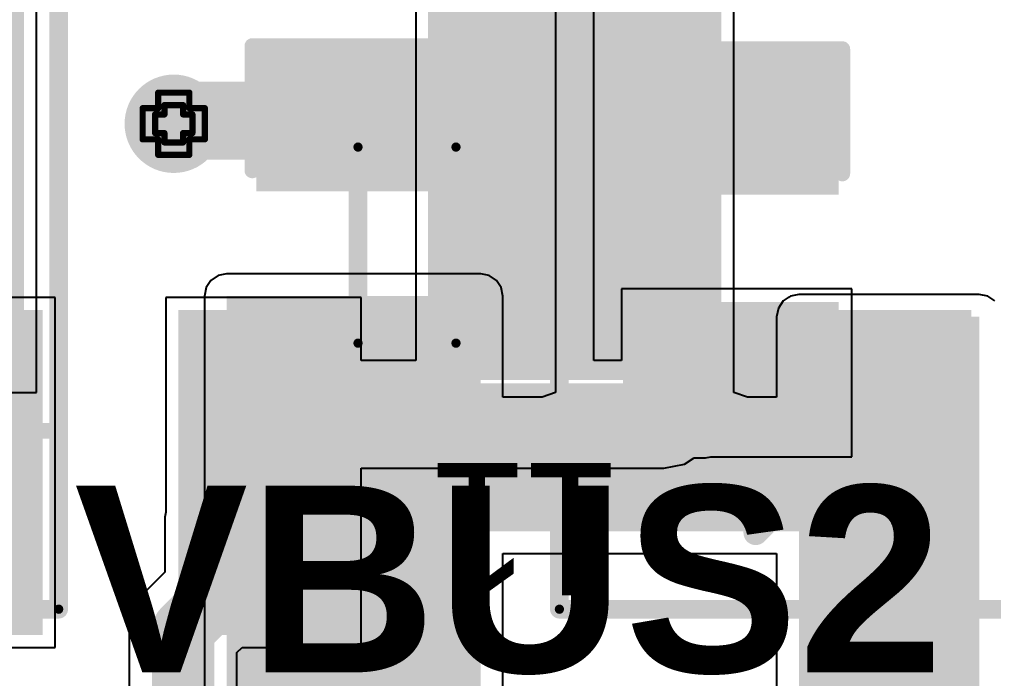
# Model space of a CAD drawing. Header units: inches. Extents: x -0.1 to 17.9, y -0.8 to 4.8.
# Drawn here: x 2.0754 to 2.3886, y 3.7107 to 3.9225 of the extents above; entities that cross this region are included whole.
import ezdxf

# ---------------------------------------------------------------- set-up
doc = ezdxf.new("R2010")
doc.units = ezdxf.units.IN
doc.header["$MEASUREMENT"] = 0
for name, color, linetype in [('Bottom Layer 1', 5, 'Continuous'), ('Bottom Overlay', 54, 'Continuous'), ('Bottom Paste', 16, 'Continuous'), ('Bottom Solder', 6, 'Continuous'), ('Drill Drawing', 1, 'Continuous'), ('GND+Signal', 16, 'Continuous'), ('Pad Holes', 156, 'Continuous'), ('PWR+Signal', 76, 'Continuous'), ('Top 3D Body', 56, 'Continuous'), ('Top Layer 1', 1, 'Continuous'), ('Top Overlay', 2, 'Continuous'), ('Top Paste', 8, 'Continuous'), ('Top Solder', 216, 'Continuous'), ('Via Holes', 16, 'Continuous')]:
    doc.layers.add(name, color=color, linetype=linetype)
doc.styles.add('Arial', font='', dxfattribs={"height": 0.2})
doc.styles.add('Arial_Bold', font='', dxfattribs={"height": 0.2})
doc.styles.get('Arial').set_extended_font_data('Arial')
doc.styles.get('Arial_Bold').set_extended_font_data('Arial', bold=True)

# ---------------------------------------------------------------- blocks, each defined once
blk = doc.blocks.new('1054301305_B_187')
at = {"layer": 'Bottom Layer 1'}
for points in [[(0.26457, 0.25847), (0.30787, 0.25847), (0.30787, -0.06437), (0.26457, -0.06437)], [(0.08583, -0.04784), (0.13465, -0.04784), (0.13465, -0.14626), (0.08583, -0.14626)], [(0.18425, -0.04784), (0.23307, -0.04784), (0.23307, -0.14626), (0.18425, -0.14626)]]:
    blk.add_hatch(color=5, dxfattribs=at).paths.add_polyline_path(points)
at = {"layer": 'Bottom Paste'}
for points in [[(0.26457, 0.25847), (0.30787, 0.25847), (0.30787, -0.06437), (0.26457, -0.06437)], [(0.08583, -0.04784), (0.13465, -0.04784), (0.13465, -0.14626), (0.08583, -0.14626)], [(0.18425, -0.04784), (0.23307, -0.04784), (0.23307, -0.14626), (0.18425, -0.14626)]]:
    blk.add_hatch(color=16, dxfattribs=at).paths.add_polyline_path(points)
at = {"layer": 'Bottom Solder'}
for points in [[(0.26157, 0.26147), (0.31087, 0.26147), (0.31087, -0.06737), (0.26157, -0.06737)], [(0.08283, -0.04484), (0.13765, -0.04484), (0.13765, -0.14926), (0.08283, -0.14926)], [(0.18125, -0.04484), (0.23607, -0.04484), (0.23607, -0.14926), (0.18125, -0.14926)]]:
    blk.add_hatch(color=6, dxfattribs=at).paths.add_polyline_path(points)
at = {"layer": 'Bottom Overlay'}
for points in [[(0.24803, -0.08366, 0.005, 0.005, 0), (0.31968, -0.08366, 0.005, 0.005, 0)], [(0.24553, -0.11145, 0.00787, 0.00787, 0), (0.25053, -0.10645, 0.00787, 0.00787, 0)], [(0.25053, -0.11645, 0.00787, 0.00787, 0), (0.25053, -0.10645, 0.00787, 0.00787, 0)], [(0.24553, -0.11145, 0.00787, 0.00787, 0), (0.25053, -0.11645, 0.00787, 0.00787, 0)]]:
    blk.add_lwpolyline(points, format="xyseb", dxfattribs=at)
for points in [[(0.24678, -0.08366, 0.0025, 0.0025, 1), (0.24928, -0.08366, 0.0025, 0.0025, 1)], [(0.31843, -0.08366, 0.0025, 0.0025, 1), (0.32093, -0.08366, 0.0025, 0.0025, 1)], [(0.24856, -0.10645, 0.00394, 0.00394, 1), (0.2525, -0.10645, 0.00394, 0.00394, 1)], [(0.24856, -0.10645, 0.00394, 0.00394, 1), (0.2525, -0.10645, 0.00394, 0.00394, 1)], [(0.24356, -0.11145, 0.00394, 0.00394, 1), (0.2475, -0.11145, 0.00394, 0.00394, 1)], [(0.24356, -0.11145, 0.00394, 0.00394, 1), (0.2475, -0.11145, 0.00394, 0.00394, 1)], [(0.24856, -0.11645, 0.00394, 0.00394, 1), (0.2525, -0.11645, 0.00394, 0.00394, 1)], [(0.24856, -0.11645, 0.00394, 0.00394, 1), (0.2525, -0.11645, 0.00394, 0.00394, 1)]]:
    blk.add_lwpolyline(points, format="xyseb", close=True, dxfattribs=at)
blk = doc.blocks.new('1054301305_190')
at = {"layer": 'Top Solder'}
blk.add_hatch(color=216, dxfattribs=at).paths.add_polyline_path([(-0.31087, 0.06737), (-0.26157, 0.06737), (-0.26157, -0.26147), (-0.31087, -0.26147)])
at = {"layer": 'Top Overlay'}
blk.add_lwpolyline([(-0.22441, 0.08366, 0.005, 0.005, 0), (-0.31968, 0.08366, 0.005, 0.005, 0)], format="xyseb", dxfattribs=at)
blk.add_lwpolyline([(-0.32093, 0.08366, 0.0025, 0.0025, 1), (-0.31843, 0.08366, 0.0025, 0.0025, 1)], format="xyseb", close=True, dxfattribs=at)
blk = doc.blocks.new('1054301305_198')
at = {"layer": 'Top Layer 1'}
for points in [[(0.18425, 0.14626), (0.23307, 0.14626), (0.23307, 0.04784), (0.18425, 0.04784)], [(0.26457, 0.06437), (0.30787, 0.06437), (0.30787, -0.25847), (0.26457, -0.25847)]]:
    blk.add_hatch(color=1, dxfattribs=at).paths.add_polyline_path(points)
at = {"layer": 'Top Paste'}
for points in [[(0.18425, 0.14626), (0.23307, 0.14626), (0.23307, 0.04784), (0.18425, 0.04784)], [(0.26457, 0.06437), (0.30787, 0.06437), (0.30787, -0.25847), (0.26457, -0.25847)]]:
    blk.add_hatch(color=8, dxfattribs=at).paths.add_polyline_path(points)
at = {"layer": 'Top Solder'}
for points in [[(0.18125, 0.14926), (0.23607, 0.14926), (0.23607, 0.04484), (0.18125, 0.04484)], [(0.26157, 0.06737), (0.31087, 0.06737), (0.31087, -0.26147), (0.26157, -0.26147)]]:
    blk.add_hatch(color=216, dxfattribs=at).paths.add_polyline_path(points)
at = {"layer": 'Top Overlay'}
for points in [[(0.25053, 0.11645, 0.00787, 0.00787, 0), (0.24553, 0.11145, 0.00787, 0.00787, 0)], [(0.25053, 0.11645, 0.00787, 0.00787, 0), (0.25053, 0.10645, 0.00787, 0.00787, 0)], [(0.25053, 0.10645, 0.00787, 0.00787, 0), (0.24553, 0.11145, 0.00787, 0.00787, 0)], [(0.31968, 0.08366, 0.005, 0.005, 0), (0.24803, 0.08366, 0.005, 0.005, 0)]]:
    blk.add_lwpolyline(points, format="xyseb", dxfattribs=at)
for points in [[(0.24856, 0.11645, 0.00394, 0.00394, 1), (0.2525, 0.11645, 0.00394, 0.00394, 1)], [(0.24856, 0.11645, 0.00394, 0.00394, 1), (0.2525, 0.11645, 0.00394, 0.00394, 1)], [(0.24356, 0.11145, 0.00394, 0.00394, 1), (0.2475, 0.11145, 0.00394, 0.00394, 1)], [(0.24356, 0.11145, 0.00394, 0.00394, 1), (0.2475, 0.11145, 0.00394, 0.00394, 1)], [(0.24856, 0.10645, 0.00394, 0.00394, 1), (0.2525, 0.10645, 0.00394, 0.00394, 1)], [(0.24856, 0.10645, 0.00394, 0.00394, 1), (0.2525, 0.10645, 0.00394, 0.00394, 1)], [(0.24678, 0.08366, 0.0025, 0.0025, 1), (0.24928, 0.08366, 0.0025, 0.0025, 1)], [(0.31843, 0.08366, 0.0025, 0.0025, 1), (0.32093, 0.08366, 0.0025, 0.0025, 1)]]:
    blk.add_lwpolyline(points, format="xyseb", close=True, dxfattribs=at)
blk = doc.blocks.new('C___0805_B_220')
at = {"layer": 'Bottom Layer 1'}
for points in [[(-0.06, 0.03), (-0.02, 0.03), (-0.02, -0.03), (-0.06, -0.03)], [(0.02, 0.03), (0.06, 0.03), (0.06, -0.03), (0.02, -0.03)]]:
    blk.add_hatch(color=5, dxfattribs=at).paths.add_polyline_path(points)
at = {"layer": 'Bottom Paste'}
for points in [[(-0.06, 0.03), (-0.02, 0.03), (-0.02, -0.03), (-0.06, -0.03)], [(0.02, 0.03), (0.06, 0.03), (0.06, -0.03), (0.02, -0.03)]]:
    blk.add_hatch(color=16, dxfattribs=at).paths.add_polyline_path(points)
at = {"layer": 'Bottom Solder'}
for points in [[(-0.06276, 0.03276), (-0.01724, 0.03276), (-0.01724, -0.03275), (-0.06276, -0.03275)], [(0.01724, 0.03276), (0.06276, 0.03276), (0.06276, -0.03275), (0.01724, -0.03275)]]:
    blk.add_hatch(color=6, dxfattribs=at).paths.add_polyline_path(points)
at = {"layer": 'Bottom Overlay'}
for points in [[(-0.024, 0.034, 0.005, 0.005, 0), (-0.064, 0.034, 0.005, 0.005, 0)], [(-0.064, -0.034, 0.005, 0.005, 0), (-0.064, 0.034, 0.005, 0.005, 0)], [(0.064, 0.034, 0.005, 0.005, 0), (0.024, 0.034, 0.005, 0.005, 0)], [(0.064, -0.034, 0.005, 0.005, 0), (0.064, 0.034, 0.005, 0.005, 0)], [(-0.024, -0.034, 0.005, 0.005, 0), (-0.064, -0.034, 0.005, 0.005, 0)], [(0.064, -0.034, 0.005, 0.005, 0), (0.024, -0.034, 0.005, 0.005, 0)]]:
    blk.add_lwpolyline(points, format="xyseb", dxfattribs=at)
for points in [[(-0.06525, 0.034, 0.0025, 0.0025, 1), (-0.06275, 0.034, 0.0025, 0.0025, 1)], [(-0.06525, 0.034, 0.0025, 0.0025, 1), (-0.06275, 0.034, 0.0025, 0.0025, 1)], [(-0.02525, 0.034, 0.0025, 0.0025, 1), (-0.02275, 0.034, 0.0025, 0.0025, 1)], [(0.02275, 0.034, 0.0025, 0.0025, 1), (0.02525, 0.034, 0.0025, 0.0025, 1)], [(0.06275, 0.034, 0.0025, 0.0025, 1), (0.06525, 0.034, 0.0025, 0.0025, 1)], [(0.06275, 0.034, 0.0025, 0.0025, 1), (0.06525, 0.034, 0.0025, 0.0025, 1)], [(-0.06525, -0.034, 0.0025, 0.0025, 1), (-0.06275, -0.034, 0.0025, 0.0025, 1)], [(-0.06525, -0.034, 0.0025, 0.0025, 1), (-0.06275, -0.034, 0.0025, 0.0025, 1)], [(-0.02525, -0.034, 0.0025, 0.0025, 1), (-0.02275, -0.034, 0.0025, 0.0025, 1)], [(0.02275, -0.034, 0.0025, 0.0025, 1), (0.02525, -0.034, 0.0025, 0.0025, 1)], [(0.06275, -0.034, 0.0025, 0.0025, 1), (0.06525, -0.034, 0.0025, 0.0025, 1)], [(0.06275, -0.034, 0.0025, 0.0025, 1), (0.06525, -0.034, 0.0025, 0.0025, 1)]]:
    blk.add_lwpolyline(points, format="xyseb", close=True, dxfattribs=at)
blk = doc.blocks.new('C___0805_232')
at = {"layer": 'Top Layer 1'}
for points in [[(-0.06, 0.03), (-0.02, 0.03), (-0.02, -0.03), (-0.06, -0.03)], [(0.02, 0.03), (0.06, 0.03), (0.06, -0.03), (0.02, -0.03)]]:
    blk.add_hatch(color=1, dxfattribs=at).paths.add_polyline_path(points)
at = {"layer": 'Top Paste'}
for points in [[(-0.06, 0.03), (-0.02, 0.03), (-0.02, -0.03), (-0.06, -0.03)], [(0.02, 0.03), (0.06, 0.03), (0.06, -0.03), (0.02, -0.03)]]:
    blk.add_hatch(color=8, dxfattribs=at).paths.add_polyline_path(points)
at = {"layer": 'Top Solder'}
for points in [[(-0.06276, 0.03276), (-0.01724, 0.03276), (-0.01724, -0.03275), (-0.06276, -0.03275)], [(0.01724, 0.03276), (0.06276, 0.03276), (0.06276, -0.03275), (0.01724, -0.03275)]]:
    blk.add_hatch(color=216, dxfattribs=at).paths.add_polyline_path(points)
at = {"layer": 'Top Overlay'}
for points in [[(-0.024, 0.034, 0.005, 0.005, 0), (-0.064, 0.034, 0.005, 0.005, 0)], [(-0.064, -0.034, 0.005, 0.005, 0), (-0.064, 0.034, 0.005, 0.005, 0)], [(0.064, 0.034, 0.005, 0.005, 0), (0.024, 0.034, 0.005, 0.005, 0)], [(0.064, -0.034, 0.005, 0.005, 0), (0.064, 0.034, 0.005, 0.005, 0)], [(-0.024, -0.034, 0.005, 0.005, 0), (-0.064, -0.034, 0.005, 0.005, 0)], [(0.064, -0.034, 0.005, 0.005, 0), (0.024, -0.034, 0.005, 0.005, 0)]]:
    blk.add_lwpolyline(points, format="xyseb", dxfattribs=at)
for points in [[(-0.06525, 0.034, 0.0025, 0.0025, 1), (-0.06275, 0.034, 0.0025, 0.0025, 1)], [(-0.06525, 0.034, 0.0025, 0.0025, 1), (-0.06275, 0.034, 0.0025, 0.0025, 1)], [(-0.02525, 0.034, 0.0025, 0.0025, 1), (-0.02275, 0.034, 0.0025, 0.0025, 1)], [(0.02275, 0.034, 0.0025, 0.0025, 1), (0.02525, 0.034, 0.0025, 0.0025, 1)], [(0.06275, 0.034, 0.0025, 0.0025, 1), (0.06525, 0.034, 0.0025, 0.0025, 1)], [(0.06275, 0.034, 0.0025, 0.0025, 1), (0.06525, 0.034, 0.0025, 0.0025, 1)], [(-0.06525, -0.034, 0.0025, 0.0025, 1), (-0.06275, -0.034, 0.0025, 0.0025, 1)], [(-0.06525, -0.034, 0.0025, 0.0025, 1), (-0.06275, -0.034, 0.0025, 0.0025, 1)], [(-0.02525, -0.034, 0.0025, 0.0025, 1), (-0.02275, -0.034, 0.0025, 0.0025, 1)], [(0.02275, -0.034, 0.0025, 0.0025, 1), (0.02525, -0.034, 0.0025, 0.0025, 1)], [(0.06275, -0.034, 0.0025, 0.0025, 1), (0.06525, -0.034, 0.0025, 0.0025, 1)], [(0.06275, -0.034, 0.0025, 0.0025, 1), (0.06525, -0.034, 0.0025, 0.0025, 1)]]:
    blk.add_lwpolyline(points, format="xyseb", close=True, dxfattribs=at)

msp = doc.modelspace()

# ---------------------------------------------------------------- hatches: boundary and pattern name
at = {"layer": 'Bottom Layer 1'}
h = msp.add_hatch(color=5, dxfattribs=at)
edge = h.paths.add_edge_path()
edge.add_arc((2.125, 3.889), 0.01181, 0, 360)
at = {"layer": 'Bottom Solder'}
h = msp.add_hatch(color=6, dxfattribs=at)
edge = h.paths.add_edge_path()
edge.add_arc((2.125, 3.889), 0.01581, 0, 360)
at = {"layer": 'GND+Signal'}
h = msp.add_hatch(color=16, dxfattribs=at)
edge = h.paths.add_edge_path()
edge.add_arc((2.125, 3.889), 0.01181, 0, 360)
at = {"layer": 'Pad Holes'}
h = msp.add_hatch(color=7, dxfattribs=at)
edge = h.paths.add_edge_path()
edge.add_arc((2.18425, 3.8815), 0.0015, 0, 360)
h = msp.add_hatch(color=7, dxfattribs=at)
edge = h.paths.add_edge_path()
edge.add_arc((2.18425, 3.8815), 0.0015, 0, 360)
h = msp.add_hatch(color=7, dxfattribs=at)
edge = h.paths.add_edge_path()
edge.add_arc((2.21575, 3.8815), 0.0015, 0, 360)
h = msp.add_hatch(color=7, dxfattribs=at)
edge = h.paths.add_edge_path()
edge.add_arc((2.21575, 3.8815), 0.0015, 0, 360)
h = msp.add_hatch(color=7, dxfattribs=at)
edge = h.paths.add_edge_path()
edge.add_arc((2.18425, 3.8185), 0.0015, 0, 360)
h = msp.add_hatch(color=7, dxfattribs=at)
edge = h.paths.add_edge_path()
edge.add_arc((2.18425, 3.8185), 0.0015, 0, 360)
h = msp.add_hatch(color=7, dxfattribs=at)
edge = h.paths.add_edge_path()
edge.add_arc((2.21575, 3.8185), 0.0015, 0, 360)
h = msp.add_hatch(color=7, dxfattribs=at)
edge = h.paths.add_edge_path()
edge.add_arc((2.21575, 3.8185), 0.0015, 0, 360)
h = msp.add_hatch(color=7, dxfattribs=at)
edge = h.paths.add_edge_path()
edge.add_arc((2.088, 3.733), 0.0015, 0, 360)
h = msp.add_hatch(color=7, dxfattribs=at)
edge = h.paths.add_edge_path()
edge.add_arc((2.088, 3.733), 0.0015, 0, 360)
h = msp.add_hatch(color=7, dxfattribs=at)
edge = h.paths.add_edge_path()
edge.add_arc((2.249, 3.733), 0.0015, 0, 360)
h = msp.add_hatch(color=7, dxfattribs=at)
edge = h.paths.add_edge_path()
edge.add_arc((2.249, 3.733), 0.0015, 0, 360)
at = {"layer": 'PWR+Signal'}
h = msp.add_hatch(color=76, dxfattribs=at)
edge = h.paths.add_edge_path()
edge.add_arc((2.125, 3.889), 0.01181, 0, 360)
at = {"layer": 'Top 3D Body'}
h = msp.add_hatch(color=56, dxfattribs=at)
edge = h.paths.add_edge_path()
edge.add_arc((2.18425, 3.8815), 0.0015, 0, 360)
h = msp.add_hatch(color=56, dxfattribs=at)
edge = h.paths.add_edge_path()
edge.add_arc((2.18425, 3.8815), 0.0015, 0, 360)
h = msp.add_hatch(color=56, dxfattribs=at)
edge = h.paths.add_edge_path()
edge.add_arc((2.21575, 3.8815), 0.0015, 0, 360)
h = msp.add_hatch(color=56, dxfattribs=at)
edge = h.paths.add_edge_path()
edge.add_arc((2.21575, 3.8815), 0.0015, 0, 360)
h = msp.add_hatch(color=56, dxfattribs=at)
edge = h.paths.add_edge_path()
edge.add_arc((2.18425, 3.8185), 0.0015, 0, 360)
h = msp.add_hatch(color=56, dxfattribs=at)
edge = h.paths.add_edge_path()
edge.add_arc((2.18425, 3.8185), 0.0015, 0, 360)
h = msp.add_hatch(color=56, dxfattribs=at)
edge = h.paths.add_edge_path()
edge.add_arc((2.21575, 3.8185), 0.0015, 0, 360)
h = msp.add_hatch(color=56, dxfattribs=at)
edge = h.paths.add_edge_path()
edge.add_arc((2.21575, 3.8185), 0.0015, 0, 360)
h = msp.add_hatch(color=56, dxfattribs=at)
edge = h.paths.add_edge_path()
edge.add_arc((2.088, 3.733), 0.0015, 0, 360)
h = msp.add_hatch(color=56, dxfattribs=at)
edge = h.paths.add_edge_path()
edge.add_arc((2.088, 3.733), 0.0015, 0, 360)
h = msp.add_hatch(color=56, dxfattribs=at)
edge = h.paths.add_edge_path()
edge.add_arc((2.249, 3.733), 0.0015, 0, 360)
h = msp.add_hatch(color=56, dxfattribs=at)
edge = h.paths.add_edge_path()
edge.add_arc((2.249, 3.733), 0.0015, 0, 360)
at = {"layer": 'Top Layer 1'}
h = msp.add_hatch(color=1, dxfattribs=at)
edge = h.paths.add_edge_path()
edge.add_arc((2.125, 3.889), 0.01181, 0, 360)
for points in [[(2.142, 3.6146), (2.22371, 3.6146), (2.22371, 3.8336), (2.142, 3.8336)], [(2.326, 3.608), (2.384, 3.608), (2.384, 3.827), (2.326, 3.827)], [(2.14525, 3.758), (2.37, 3.758), (2.37, 3.794), (2.14525, 3.794)]]:
    msp.add_hatch(color=1, dxfattribs=at).paths.add_polyline_path(points)
at = {"layer": 'Top Solder'}
h = msp.add_hatch(color=216, dxfattribs=at)
edge = h.paths.add_edge_path()
edge.add_arc((2.125, 3.889), 0.01581, 0, 360)
at = {"layer": 'Via Holes'}
h = msp.add_hatch(color=7, dxfattribs=at)
edge = h.paths.add_edge_path()
edge.add_arc((2.125, 3.889), 0.00591, 0, 360)

# ---------------------------------------------------------------- linework, layer by layer
at = {"layer": 'Bottom Layer 1'}
for p, q in [((2.20279, 4.1348), (2.20279, 3.81296)), ((2.26009, 3.81296), (2.26009, 4.1348)), ((2.343, 3.836), (2.269, 3.836)), ((2.269, 3.836), (2.269, 3.81296)), ((2.343, 3.782), (2.343, 3.836)), ((2.08687, 3.83316), (2.06667, 3.83316)), ((2.08687, 3.72074), (2.08687, 3.83316)), ((2.18529, 3.83316), (2.12247, 3.83316)), ((2.12247, 3.83316), (2.12247, 3.76422)), ((2.18529, 3.81296), (2.18529, 3.83316)), ((2.20279, 3.81296), (2.18529, 3.81296)), ((2.269, 3.81296), (2.26009, 3.81296)), ((2.28926, 3.77962), (2.29233, 3.78167)), ((2.29233, 3.78167), (2.296, 3.78167)), ((2.296, 3.78167), (2.29767, 3.782)), ((2.29767, 3.782), (2.343, 3.782)), ((2.18529, 3.72074), (2.18529, 3.7783)), ((2.18529, 3.7783), (2.28263, 3.7783)), ((2.28263, 3.7783), (2.28926, 3.77962)), ((2.12247, 3.76422), (2.12214, 3.76254)), ((2.12214, 3.76254), (2.12214, 3.74492)), ((2.12214, 3.74492), (2.11574, 3.73852)), ((2.11574, 3.73852), (2.11199, 3.7329)), ((2.11199, 3.7329), (2.11067, 3.72627)), ((2.11067, 3.72627), (2.11067, 3.60247)), ((2.02405, 3.72074), (2.08687, 3.72074)), ((2.14533, 3.71909), (2.14699, 3.72074)), ((2.14533, 3.69051), (2.14533, 3.71909)), ((2.14699, 3.72074), (2.18529, 3.72074))]:
    msp.add_line(p, q, dxfattribs=at)
for points in [[(2.296, 3.799, 0.02, 0.02, 0), (2.306, 3.809, 0.02, 0.02, 0)], [(2.28263, 3.79563, 0.02, 0.02, 0), (2.286, 3.799, 0.02, 0.02, 0)], [(2.286, 3.799, 0.02, 0.02, 0), (2.296, 3.799, 0.02, 0.02, 0)], [(2.15388, 3.78122, 0.02, 0.02, 0), (2.16829, 3.79563, 0.02, 0.02, 0)], [(2.16829, 3.79563, 0.02, 0.02, 0), (2.28263, 3.79563, 0.02, 0.02, 0)], [(2.15388, 3.77695, 0.02, 0.02, 0), (2.15388, 3.78122, 0.02, 0.02, 0)], [(2.13947, 3.76254, 0.02, 0.02, 0), (2.15388, 3.77695, 0.02, 0.02, 0)], [(2.13947, 3.73774, 0.02, 0.02, 0), (2.13947, 3.76254, 0.02, 0.02, 0)], [(2.128, 3.72627, 0.02, 0.02, 0), (2.13947, 3.73774, 0.02, 0.02, 0)], [(2.128, 3.488, 0.02, 0.02, 0), (2.128, 3.72627, 0.02, 0.02, 0)]]:
    msp.add_lwpolyline(points, format="xyseb", dxfattribs=at)
for points in [[(2.301, 3.809, 0.01, 0.01, 1), (2.311, 3.809, 0.01, 0.01, 1)], [(2.281, 3.799, 0.01, 0.01, 1), (2.291, 3.799, 0.01, 0.01, 1)], [(2.281, 3.799, 0.01, 0.01, 1), (2.291, 3.799, 0.01, 0.01, 1)], [(2.291, 3.799, 0.01, 0.01, 1), (2.301, 3.799, 0.01, 0.01, 1)], [(2.291, 3.799, 0.01, 0.01, 1), (2.301, 3.799, 0.01, 0.01, 1)], [(2.16329, 3.79563, 0.01, 0.01, 1), (2.17329, 3.79563, 0.01, 0.01, 1)], [(2.16329, 3.79563, 0.01, 0.01, 1), (2.17329, 3.79563, 0.01, 0.01, 1)], [(2.27763, 3.79563, 0.01, 0.01, 1), (2.28763, 3.79563, 0.01, 0.01, 1)], [(2.27763, 3.79563, 0.01, 0.01, 1), (2.28763, 3.79563, 0.01, 0.01, 1)], [(2.14888, 3.78122, 0.01, 0.01, 1), (2.15888, 3.78122, 0.01, 0.01, 1)], [(2.14888, 3.78122, 0.01, 0.01, 1), (2.15888, 3.78122, 0.01, 0.01, 1)], [(2.14888, 3.77695, 0.01, 0.01, 1), (2.15888, 3.77695, 0.01, 0.01, 1)], [(2.14888, 3.77695, 0.01, 0.01, 1), (2.15888, 3.77695, 0.01, 0.01, 1)], [(2.13447, 3.76254, 0.01, 0.01, 1), (2.14447, 3.76254, 0.01, 0.01, 1)], [(2.13447, 3.76254, 0.01, 0.01, 1), (2.14447, 3.76254, 0.01, 0.01, 1)], [(2.13447, 3.73774, 0.01, 0.01, 1), (2.14447, 3.73774, 0.01, 0.01, 1)], [(2.13447, 3.73774, 0.01, 0.01, 1), (2.14447, 3.73774, 0.01, 0.01, 1)], [(2.123, 3.72627, 0.01, 0.01, 1), (2.133, 3.72627, 0.01, 0.01, 1)], [(2.123, 3.72627, 0.01, 0.01, 1), (2.133, 3.72627, 0.01, 0.01, 1)]]:
    msp.add_lwpolyline(points, format="xyseb", close=True, dxfattribs=at)
at = {"layer": 'Drill Drawing'}
for points in [[(2.12, 3.894, 0.002, 0.002, 0), (2.12, 3.899, 0.002, 0.002, 0)], [(2.12, 3.899, 0.002, 0.002, 0), (2.13, 3.899, 0.002, 0.002, 0)], [(2.13, 3.894, 0.002, 0.002, 0), (2.13, 3.899, 0.002, 0.002, 0)], [(2.115, 3.884, 0.002, 0.002, 0), (2.115, 3.894, 0.002, 0.002, 0)], [(2.115, 3.894, 0.002, 0.002, 0), (2.12, 3.894, 0.002, 0.002, 0)], [(2.122, 3.892, 0.002, 0.002, 0), (2.122, 3.895, 0.002, 0.002, 0)], [(2.122, 3.895, 0.002, 0.002, 0), (2.128, 3.895, 0.002, 0.002, 0)], [(2.128, 3.892, 0.002, 0.002, 0), (2.128, 3.895, 0.002, 0.002, 0)], [(2.13, 3.894, 0.002, 0.002, 0), (2.135, 3.894, 0.002, 0.002, 0)], [(2.135, 3.884, 0.002, 0.002, 0), (2.135, 3.894, 0.002, 0.002, 0)], [(2.119, 3.886, 0.002, 0.002, 0), (2.119, 3.892, 0.002, 0.002, 0)], [(2.119, 3.892, 0.002, 0.002, 0), (2.122, 3.892, 0.002, 0.002, 0)], [(2.128, 3.892, 0.002, 0.002, 0), (2.131, 3.892, 0.002, 0.002, 0)], [(2.131, 3.886, 0.002, 0.002, 0), (2.131, 3.892, 0.002, 0.002, 0)], [(2.119, 3.886, 0.002, 0.002, 0), (2.122, 3.886, 0.002, 0.002, 0)], [(2.122, 3.883, 0.002, 0.002, 0), (2.122, 3.886, 0.002, 0.002, 0)], [(2.128, 3.886, 0.002, 0.002, 0), (2.131, 3.886, 0.002, 0.002, 0)], [(2.128, 3.883, 0.002, 0.002, 0), (2.128, 3.886, 0.002, 0.002, 0)], [(2.115, 3.884, 0.002, 0.002, 0), (2.12, 3.884, 0.002, 0.002, 0)], [(2.12, 3.879, 0.002, 0.002, 0), (2.12, 3.884, 0.002, 0.002, 0)], [(2.122, 3.883, 0.002, 0.002, 0), (2.128, 3.883, 0.002, 0.002, 0)], [(2.13, 3.884, 0.002, 0.002, 0), (2.135, 3.884, 0.002, 0.002, 0)], [(2.13, 3.879, 0.002, 0.002, 0), (2.13, 3.884, 0.002, 0.002, 0)], [(2.12, 3.879, 0.002, 0.002, 0), (2.13, 3.879, 0.002, 0.002, 0)]]:
    msp.add_lwpolyline(points, format="xyseb", dxfattribs=at)
for points in [[(2.1195, 3.899, 0.001, 0.001, 1), (2.1205, 3.899, 0.001, 0.001, 1)], [(2.1195, 3.899, 0.001, 0.001, 1), (2.1205, 3.899, 0.001, 0.001, 1)], [(2.1295, 3.899, 0.001, 0.001, 1), (2.1305, 3.899, 0.001, 0.001, 1)], [(2.1295, 3.899, 0.001, 0.001, 1), (2.1305, 3.899, 0.001, 0.001, 1)], [(2.1145, 3.894, 0.001, 0.001, 1), (2.1155, 3.894, 0.001, 0.001, 1)], [(2.1145, 3.894, 0.001, 0.001, 1), (2.1155, 3.894, 0.001, 0.001, 1)], [(2.1195, 3.894, 0.001, 0.001, 1), (2.1205, 3.894, 0.001, 0.001, 1)], [(2.1195, 3.894, 0.001, 0.001, 1), (2.1205, 3.894, 0.001, 0.001, 1)], [(2.1215, 3.895, 0.001, 0.001, 1), (2.1225, 3.895, 0.001, 0.001, 1)], [(2.1215, 3.895, 0.001, 0.001, 1), (2.1225, 3.895, 0.001, 0.001, 1)], [(2.1275, 3.895, 0.001, 0.001, 1), (2.1285, 3.895, 0.001, 0.001, 1)], [(2.1275, 3.895, 0.001, 0.001, 1), (2.1285, 3.895, 0.001, 0.001, 1)], [(2.1295, 3.894, 0.001, 0.001, 1), (2.1305, 3.894, 0.001, 0.001, 1)], [(2.1295, 3.894, 0.001, 0.001, 1), (2.1305, 3.894, 0.001, 0.001, 1)], [(2.1345, 3.894, 0.001, 0.001, 1), (2.1355, 3.894, 0.001, 0.001, 1)], [(2.1345, 3.894, 0.001, 0.001, 1), (2.1355, 3.894, 0.001, 0.001, 1)], [(2.1185, 3.892, 0.001, 0.001, 1), (2.1195, 3.892, 0.001, 0.001, 1)], [(2.1185, 3.892, 0.001, 0.001, 1), (2.1195, 3.892, 0.001, 0.001, 1)], [(2.1215, 3.892, 0.001, 0.001, 1), (2.1225, 3.892, 0.001, 0.001, 1)], [(2.1215, 3.892, 0.001, 0.001, 1), (2.1225, 3.892, 0.001, 0.001, 1)], [(2.1275, 3.892, 0.001, 0.001, 1), (2.1285, 3.892, 0.001, 0.001, 1)], [(2.1275, 3.892, 0.001, 0.001, 1), (2.1285, 3.892, 0.001, 0.001, 1)], [(2.1305, 3.892, 0.001, 0.001, 1), (2.1315, 3.892, 0.001, 0.001, 1)], [(2.1305, 3.892, 0.001, 0.001, 1), (2.1315, 3.892, 0.001, 0.001, 1)], [(2.1185, 3.886, 0.001, 0.001, 1), (2.1195, 3.886, 0.001, 0.001, 1)], [(2.1185, 3.886, 0.001, 0.001, 1), (2.1195, 3.886, 0.001, 0.001, 1)], [(2.1215, 3.886, 0.001, 0.001, 1), (2.1225, 3.886, 0.001, 0.001, 1)], [(2.1215, 3.886, 0.001, 0.001, 1), (2.1225, 3.886, 0.001, 0.001, 1)], [(2.1275, 3.886, 0.001, 0.001, 1), (2.1285, 3.886, 0.001, 0.001, 1)], [(2.1275, 3.886, 0.001, 0.001, 1), (2.1285, 3.886, 0.001, 0.001, 1)], [(2.1305, 3.886, 0.001, 0.001, 1), (2.1315, 3.886, 0.001, 0.001, 1)], [(2.1305, 3.886, 0.001, 0.001, 1), (2.1315, 3.886, 0.001, 0.001, 1)], [(2.1145, 3.884, 0.001, 0.001, 1), (2.1155, 3.884, 0.001, 0.001, 1)], [(2.1145, 3.884, 0.001, 0.001, 1), (2.1155, 3.884, 0.001, 0.001, 1)], [(2.1195, 3.884, 0.001, 0.001, 1), (2.1205, 3.884, 0.001, 0.001, 1)], [(2.1195, 3.884, 0.001, 0.001, 1), (2.1205, 3.884, 0.001, 0.001, 1)], [(2.1215, 3.883, 0.001, 0.001, 1), (2.1225, 3.883, 0.001, 0.001, 1)], [(2.1215, 3.883, 0.001, 0.001, 1), (2.1225, 3.883, 0.001, 0.001, 1)], [(2.1275, 3.883, 0.001, 0.001, 1), (2.1285, 3.883, 0.001, 0.001, 1)], [(2.1275, 3.883, 0.001, 0.001, 1), (2.1285, 3.883, 0.001, 0.001, 1)], [(2.1295, 3.884, 0.001, 0.001, 1), (2.1305, 3.884, 0.001, 0.001, 1)], [(2.1295, 3.884, 0.001, 0.001, 1), (2.1305, 3.884, 0.001, 0.001, 1)], [(2.1345, 3.884, 0.001, 0.001, 1), (2.1355, 3.884, 0.001, 0.001, 1)], [(2.1345, 3.884, 0.001, 0.001, 1), (2.1355, 3.884, 0.001, 0.001, 1)], [(2.1195, 3.879, 0.001, 0.001, 1), (2.1205, 3.879, 0.001, 0.001, 1)], [(2.1195, 3.879, 0.001, 0.001, 1), (2.1205, 3.879, 0.001, 0.001, 1)], [(2.1295, 3.879, 0.001, 0.001, 1), (2.1305, 3.879, 0.001, 0.001, 1)], [(2.1295, 3.879, 0.001, 0.001, 1), (2.1305, 3.879, 0.001, 0.001, 1)]]:
    msp.add_lwpolyline(points, format="xyseb", close=True, dxfattribs=at)
at = {"layer": 'Top 3D Body'}
for points in [[(2.088, 3.733, 0.006, 0.006, 0), (2.088, 4.183, 0.006, 0.006, 0)], [(2.249, 3.733, 0.006, 0.006, 0), (2.249, 4.183, 0.006, 0.006, 0)], [(2.18425, 3.8815, 0.006, 0.006, 0), (2.21575, 3.8815, 0.006, 0.006, 0)], [(2.18425, 3.8185, 0.006, 0.006, 0), (2.18425, 3.8815, 0.006, 0.006, 0)], [(2.21575, 3.8185, 0.006, 0.006, 0), (2.21575, 3.8815, 0.006, 0.006, 0)], [(2.18425, 3.8185, 0.006, 0.006, 0), (2.21575, 3.8185, 0.006, 0.006, 0)], [(1.449, 3.733, 0.006, 0.006, 0), (2.088, 3.733, 0.006, 0.006, 0)], [(2.249, 3.733, 0.006, 0.006, 0), (2.888, 3.733, 0.006, 0.006, 0)]]:
    msp.add_lwpolyline(points, format="xyseb", dxfattribs=at)
for points in [[(2.18275, 3.8815, 0.003, 0.003, 1), (2.18575, 3.8815, 0.003, 0.003, 1)], [(2.18275, 3.8815, 0.003, 0.003, 1), (2.18575, 3.8815, 0.003, 0.003, 1)], [(2.21425, 3.8815, 0.003, 0.003, 1), (2.21725, 3.8815, 0.003, 0.003, 1)], [(2.21425, 3.8815, 0.003, 0.003, 1), (2.21725, 3.8815, 0.003, 0.003, 1)], [(2.18275, 3.8185, 0.003, 0.003, 1), (2.18575, 3.8185, 0.003, 0.003, 1)], [(2.18275, 3.8185, 0.003, 0.003, 1), (2.18575, 3.8185, 0.003, 0.003, 1)], [(2.21425, 3.8185, 0.003, 0.003, 1), (2.21725, 3.8185, 0.003, 0.003, 1)], [(2.21425, 3.8185, 0.003, 0.003, 1), (2.21725, 3.8185, 0.003, 0.003, 1)], [(2.0865, 3.733, 0.003, 0.003, 1), (2.0895, 3.733, 0.003, 0.003, 1)], [(2.0865, 3.733, 0.003, 0.003, 1), (2.0895, 3.733, 0.003, 0.003, 1)], [(2.2475, 3.733, 0.003, 0.003, 1), (2.2505, 3.733, 0.003, 0.003, 1)], [(2.2475, 3.733, 0.003, 0.003, 1), (2.2505, 3.733, 0.003, 0.003, 1)]]:
    msp.add_lwpolyline(points, format="xyseb", close=True, dxfattribs=at)
at = {"layer": 'Top Layer 1'}
for p, q in [((2.08087, 3.80263), (2.08087, 4.1348)), ((2.24779, 4.1348), (2.24779, 3.80614)), ((2.30509, 3.80614), (2.30509, 4.1348)), ((2.13927, 3.84019), (2.13695, 3.83864)), ((2.142, 3.84074), (2.13927, 3.84019)), ((2.22371, 3.84074), (2.142, 3.84074)), ((2.22644, 3.84019), (2.22371, 3.84074)), ((2.22876, 3.83864), (2.22644, 3.84019)), ((2.13695, 3.83864), (2.13541, 3.83633)), ((2.23031, 3.83633), (2.22876, 3.83864)), ((2.13541, 3.83633), (2.13486, 3.8336)), ((2.13486, 3.8336), (2.13486, 3.6146)), ((2.23085, 3.8336), (2.23031, 3.83633)), ((2.23085, 3.80114), (2.23085, 3.8336)), ((2.32327, 3.83359), (2.32263, 3.83316)), ((2.326, 3.83414), (2.32327, 3.83359)), ((2.384, 3.83414), (2.326, 3.83414)), ((2.38673, 3.83359), (2.384, 3.83414)), ((2.38905, 3.83205), (2.38673, 3.83359)), ((2.32095, 3.83205), (2.31941, 3.82973)), ((2.32259, 3.83314), (2.32095, 3.83205)), ((2.32263, 3.83316), (2.32259, 3.83316)), ((2.32259, 3.83316), (2.32259, 3.83314)), ((2.31941, 3.82973), (2.31886, 3.827)), ((2.31886, 3.827), (2.31886, 3.80114)), ((2.24779, 3.80614), (2.24779, 3.80263)), ((2.30509, 3.80263), (2.30509, 3.80614)), ((2.02357, 3.80263), (2.08087, 3.80263)), ((2.24779, 3.80263), (2.24341, 3.80114)), ((2.30948, 3.80114), (2.30509, 3.80263)), ((2.24341, 3.80114), (2.23085, 3.80114)), ((2.31886, 3.80114), (2.30948, 3.80114)), ((2.23085, 3.6146), (2.23085, 3.75086)), ((2.23085, 3.75086), (2.31886, 3.75086)), ((2.31886, 3.75086), (2.31886, 3.6995))]:
    msp.add_line(p, q, dxfattribs=at)
for points in [[(2.125, 3.889, 0.025, 0.025, 0), (2.126, 3.89, 0.025, 0.025, 0)], [(2.126, 3.89, 0.025, 0.025, 0), (2.18425, 3.89, 0.025, 0.025, 0)]]:
    msp.add_lwpolyline(points, format="xyseb", dxfattribs=at)
for points in [[(2.11975, 3.89, 0.0125, 0.0125, 1), (2.13225, 3.89, 0.0125, 0.0125, 1)], [(2.11975, 3.89, 0.0125, 0.0125, 1), (2.13225, 3.89, 0.0125, 0.0125, 1)], [(2.178, 3.89, 0.0125, 0.0125, 1), (2.1905, 3.89, 0.0125, 0.0125, 1)], [(2.11875, 3.889, 0.0125, 0.0125, 1), (2.13125, 3.889, 0.0125, 0.0125, 1)]]:
    msp.add_lwpolyline(points, format="xyseb", close=True, dxfattribs=at)

# ---------------------------------------------------------------- block references
for name, p, rotation in [('1054301305_190', (1.766, 3.874), 180), ('1054301305_198', (2.56266, 3.874), 180), ('C___0805_232', (2.18425, 3.85), 270), ('C___0805_B_220', (2.306, 3.849), 270)]:
    msp.add_blockref(name, p, dxfattribs=dict(rotation=rotation))
msp.add_blockref('1054301305_B_187', (1.94522, 3.874))

# ---------------------------------------------------------------- texts
at = {"layer": 'Top 3D Body', "style": 'Arial'}
for p in [(2.24, 3.78), (2.27, 3.78)]:
    msp.add_text('1', height=0.0425, rotation=180, dxfattribs=at).set_placement(p)
at = {"layer": 'Top Overlay', "style": 'Arial_Bold'}
msp.add_text('VBUS2', height=0.06, dxfattribs=at).set_placement((2.093, 3.7127))

doc.saveas('drawing.dxf')
